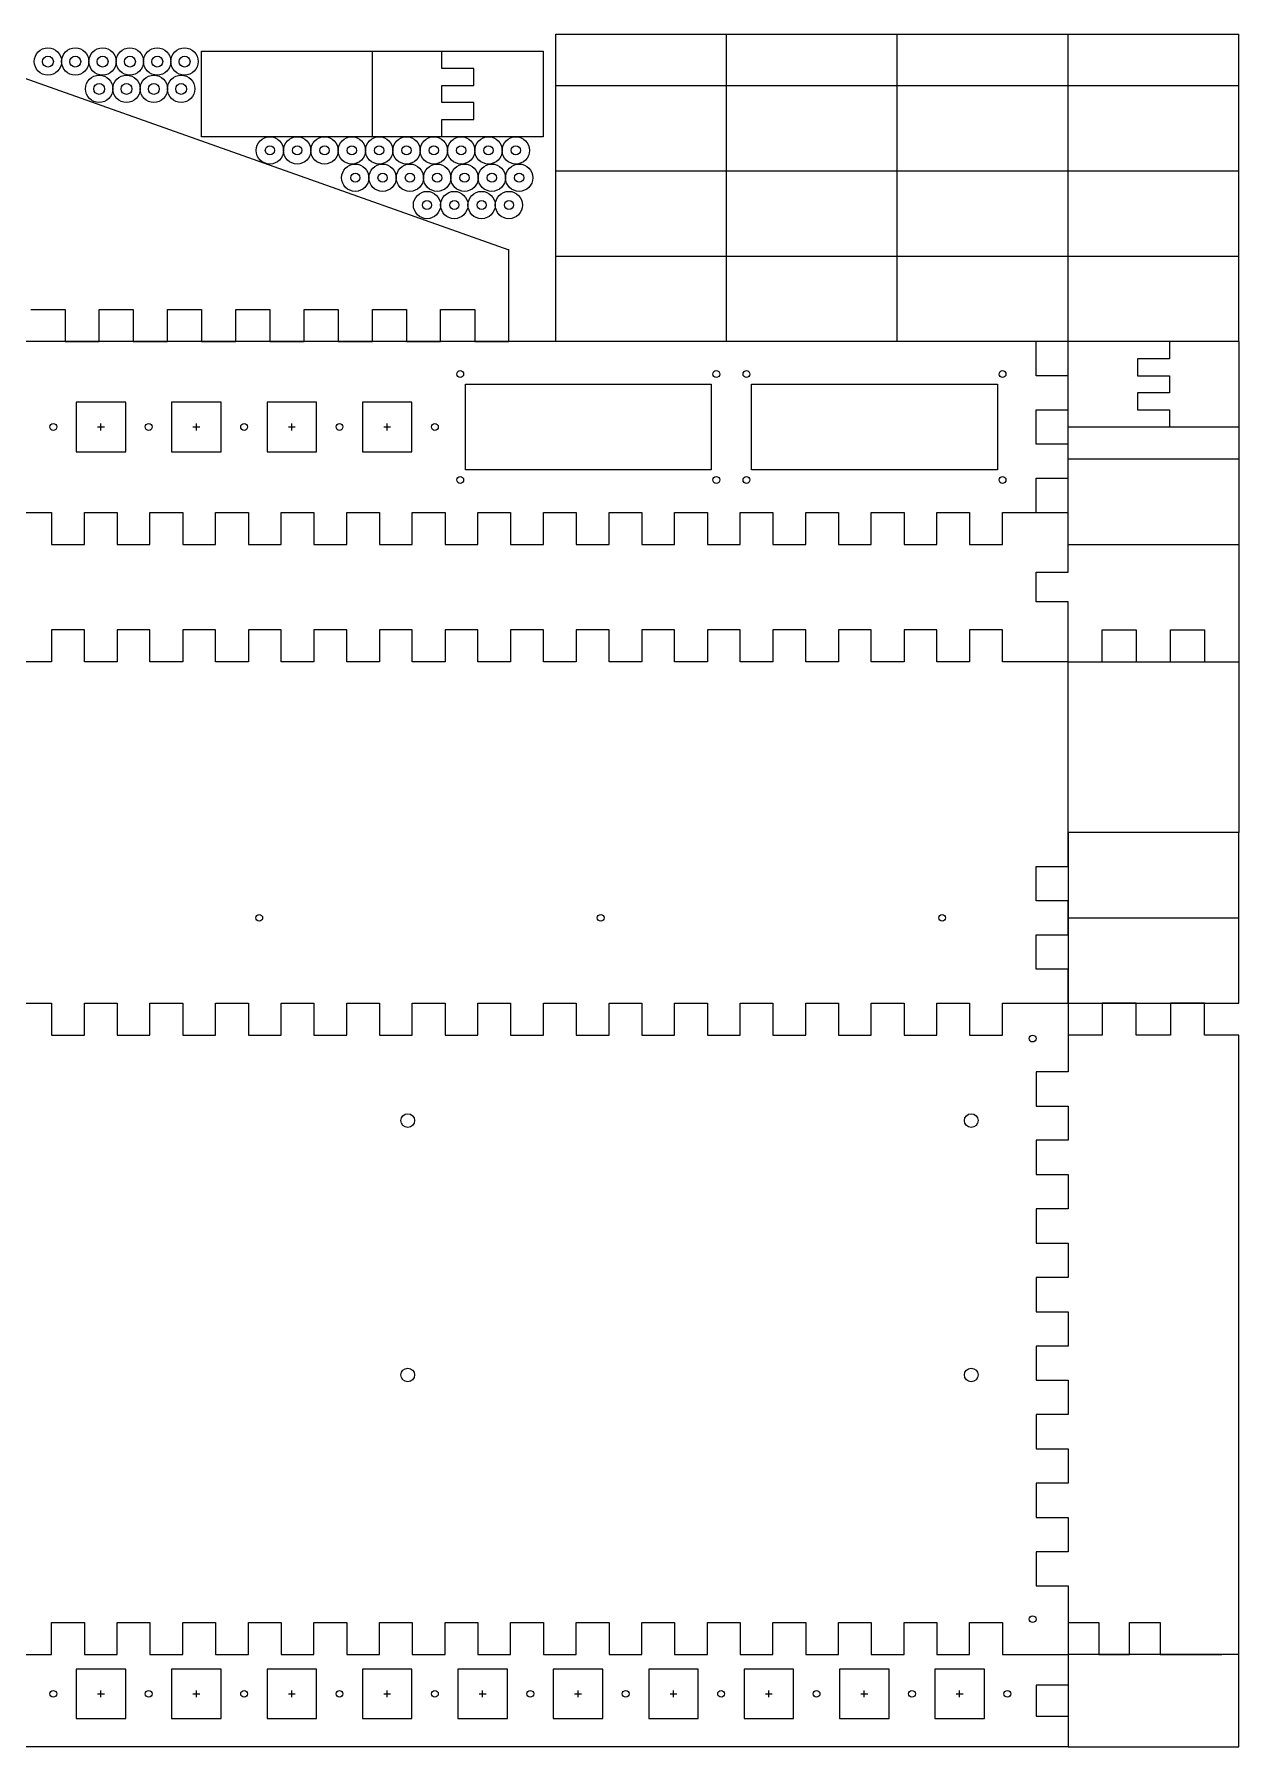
# Model space of a CAD drawing. Header units: metres. Extents: x 0 to 974, y 0 to 501.
# Drawn here: x 621 to 974, y 0 to 501 of the extents above; entities that cross this region are included whole.
import ezdxf

# ---------------------------------------------------------------- set-up
doc = ezdxf.new("R2010")
doc.units = ezdxf.units.M

msp = doc.modelspace()

# ---------------------------------------------------------------- linework, layer by layer
at = {"color": 7}
for p, q in [((773.719971, 411.440002), (773.719971, 501.440002)), ((773.719971, 501.440002), (973.719971, 501.440002)), ((823.719971, 411.440002), (823.719971, 501.440002)), ((873.719971, 411.440002), (873.719971, 501.440002)), ((923.719971, 411.440002), (923.719971, 501.440002)), ((973.719971, 411.440002), (973.719971, 501.440002)), ((593.419861, 497.405975), (759.936829, 438.287537)), ((670, 471.440002), (670, 496.440002)), ((670, 496.440002), (770, 496.440002)), ((720, 471.440002), (720, 496.440002)), ((740.320007, 491.440002), (740.320007, 496.440002)), ((770, 496.440002), (770, 471.440002)), ((749.679993, 491.440002), (740.320007, 491.440002)), ((749.679993, 486.440002), (749.679993, 491.440002)), ((740.320007, 481.440002), (740.320007, 486.440002)), ((740.320007, 486.440002), (749.679993, 486.440002)), ((773.719971, 486.440002), (973.719971, 486.440002)), ((749.679993, 481.440002), (740.320007, 481.440002)), ((749.679993, 476.440002), (749.679993, 481.440002)), ((740.320007, 471.440002), (740.320007, 476.440002)), ((740.320007, 476.440002), (749.679993, 476.440002)), ((770, 471.440002), (670, 471.440002)), ((773.719971, 461.440002), (973.719971, 461.440002)), ((760, 411.440002), (760, 438.540009)), ((773.719971, 436.440002), (973.719971, 436.440002)), ((620, 420.799988), (630, 420.799988)), ((630, 420.799988), (630, 411.440002)), ((640, 411.440002), (640, 420.799988)), ((640, 420.799988), (650, 420.799988)), ((650, 420.799988), (650, 411.440002)), ((660, 411.440002), (660, 420.799988)), ((660, 420.799988), (670, 420.799988)), ((670, 420.799988), (670, 411.440002)), ((680, 411.440002), (680, 420.799988)), ((680, 420.799988), (690, 420.799988)), ((690, 420.799988), (690, 411.440002)), ((700, 411.440002), (700, 420.799988)), ((700, 420.799988), (710, 420.799988)), ((710, 420.799988), (710, 411.440002)), ((720, 411.440002), (720, 420.799988)), ((720, 420.799988), (730, 420.799988)), ((730, 420.799988), (730, 411.440002)), ((740, 411.440002), (740, 420.799988)), ((740, 420.799988), (750, 420.799988)), ((750, 420.799988), (750, 411.440002)), ((973.719971, 411.440002), (0, 411.440002)), ((630, 411.440002), (640, 411.440002)), ((650, 411.440002), (660, 411.440002)), ((670, 411.440002), (680, 411.440002)), ((690, 411.440002), (700, 411.440002)), ((710, 411.440002), (720, 411.440002)), ((730, 411.440002), (740, 411.440002)), ((750, 411.440002), (760, 411.440002)), ((914.359985, 401.440002), (914.359985, 411.440002)), ((923.719971, 361.439972), (923.719971, 411.439972)), ((953.399963, 411.440002), (953.399963, 406.440002)), ((973.719971, 411.439972), (973.719971, 317.719971)), ((953.399963, 406.440002), (944.039978, 406.440002)), ((944.039978, 406.440002), (944.039978, 401.440002)), ((923.719971, 401.440002), (914.359985, 401.440002)), ((923.719971, 391.440002), (923.719971, 401.440002)), ((944.039978, 401.440002), (953.399963, 401.440002)), ((953.399963, 401.440002), (953.399963, 396.440002)), ((747.22998, 373.940002), (747.22998, 398.940002)), ((747.22998, 398.940002), (819.22998, 398.940002)), ((819.22998, 398.940002), (819.22998, 373.940002)), ((831.049927, 373.940002), (831.049927, 398.940002)), ((831.049927, 398.940002), (903.049927, 398.940002)), ((903.049927, 398.940002), (903.049927, 373.940002)), ((953.399963, 396.440002), (944.039978, 396.440002)), ((944.039978, 396.440002), (944.039978, 391.440002)), ((647.779968, 393.690002), (633.279968, 393.690002)), ((633.279968, 393.690002), (633.279968, 379.190002)), ((647.779968, 379.190002), (647.779968, 393.690002)), ((675.719971, 393.690002), (661.219971, 393.690002)), ((661.219971, 393.690002), (661.219971, 379.190002)), ((675.719971, 379.190002), (675.719971, 393.690002)), ((703.659973, 393.690002), (689.159973, 393.690002)), ((689.159973, 393.690002), (689.159973, 379.190002)), ((703.659973, 379.190002), (703.659973, 393.690002)), ((731.599976, 393.690002), (717.099976, 393.690002)), ((717.099976, 393.690002), (717.099976, 379.190002)), ((731.599976, 379.190002), (731.599976, 393.690002)), ((914.359985, 381.440002), (914.359985, 391.440002)), ((914.359985, 391.440002), (923.719971, 391.440002)), ((944.039978, 391.440002), (953.399963, 391.440002)), ((953.399963, 391.440002), (953.399963, 386.440002)), ((639.529968, 386.440002), (641.529968, 386.440002)), ((640.529968, 385.440002), (640.529968, 387.440002)), ((667.469971, 386.440002), (669.469971, 386.440002)), ((668.469971, 385.440002), (668.469971, 387.440002)), ((695.409973, 386.440002), (697.409973, 386.440002)), ((696.409973, 385.440002), (696.409973, 387.440002)), ((723.349976, 386.440002), (725.349976, 386.440002)), ((724.349976, 385.440002), (724.349976, 387.440002)), ((923.719971, 386.440002), (973.719971, 386.440002)), ((923.719971, 381.440002), (914.359985, 381.440002)), ((923.719971, 371.440002), (923.719971, 381.440002)), ((633.279968, 379.190002), (647.779968, 379.190002)), ((661.219971, 379.190002), (675.719971, 379.190002)), ((689.159973, 379.190002), (703.659973, 379.190002)), ((717.099976, 379.190002), (731.599976, 379.190002)), ((923.719971, 377.079987), (973.719971, 377.079987)), ((819.22998, 373.940002), (747.22998, 373.940002)), ((903.049927, 373.940002), (831.049927, 373.940002)), ((914.359985, 361.440002), (914.359985, 371.440002)), ((914.359985, 371.440002), (923.719971, 371.440002)), ((616.477783, 361.440002), (626.079102, 361.440002)), ((626.079102, 361.440002), (626.079102, 352.080017)), ((635.68042, 352.080017), (635.68042, 361.440002)), ((635.68042, 361.440002), (645.281738, 361.440002)), ((645.281738, 361.440002), (645.281738, 352.080017)), ((654.883057, 352.080017), (654.883057, 361.440002)), ((654.883057, 361.440002), (664.484375, 361.440002)), ((664.484375, 361.440002), (664.484375, 352.080017)), ((674.085693, 352.080017), (674.085693, 361.440002)), ((674.085693, 361.440002), (683.687012, 361.440002)), ((683.687012, 361.440002), (683.687012, 352.080017)), ((693.28833, 352.080017), (693.28833, 361.440002)), ((693.28833, 361.440002), (702.889648, 361.440002)), ((702.889648, 361.440002), (702.889648, 352.080017)), ((712.490967, 352.080017), (712.490967, 361.440002)), ((712.490967, 361.440002), (722.092285, 361.440002)), ((722.092285, 361.440002), (722.092285, 352.080017)), ((731.693604, 352.080017), (731.693604, 361.440002)), ((731.693604, 361.440002), (741.294922, 361.440002)), ((741.294922, 361.440002), (741.294922, 352.080017)), ((750.89624, 352.080017), (750.89624, 361.440002)), ((750.89624, 361.440002), (760.497559, 361.440002)), ((760.497559, 361.440002), (760.497559, 352.080017)), ((770.098877, 352.080017), (770.098877, 361.440002)), ((770.098877, 361.440002), (779.700195, 361.440002)), ((779.700195, 361.440002), (779.700195, 352.080017)), ((789.301514, 352.080017), (789.301514, 361.440002)), ((789.301514, 361.440002), (798.902832, 361.440002)), ((798.902832, 361.440002), (798.902832, 352.080017)), ((808.50415, 352.080017), (808.50415, 361.440002)), ((808.50415, 361.440002), (818.105469, 361.440002)), ((818.105469, 361.440002), (818.105469, 352.080017)), ((827.706787, 352.080017), (827.706787, 361.440002)), ((827.706787, 361.440002), (837.308105, 361.440002)), ((837.308105, 361.440002), (837.308105, 352.080017)), ((846.909424, 352.080017), (846.909424, 361.440002)), ((846.909424, 361.440002), (856.510742, 361.440002)), ((856.510742, 361.440002), (856.510742, 352.080017)), ((866.112061, 352.080017), (866.112061, 361.440002)), ((866.112061, 361.440002), (875.713379, 361.440002)), ((875.713379, 361.440002), (875.713379, 352.080017)), ((885.314697, 352.080017), (885.314697, 361.440002)), ((885.314697, 361.440002), (894.916016, 361.440002)), ((894.916016, 361.440002), (894.916016, 352.080017)), ((904.517334, 352.080017), (904.517334, 361.440002)), ((904.517334, 361.440002), (923.719971, 361.440002)), ((923.719971, 343.951935), (923.719971, 361.439911)), ((626.079102, 352.080017), (635.68042, 352.080017)), ((645.281738, 352.080017), (654.883057, 352.080017)), ((664.484375, 352.080017), (674.085693, 352.080017)), ((683.687012, 352.080017), (693.28833, 352.080017)), ((702.889648, 352.080017), (712.490967, 352.080017)), ((722.092285, 352.080017), (731.693604, 352.080017)), ((741.294922, 352.080017), (750.89624, 352.080017)), ((760.497559, 352.080017), (770.098877, 352.080017)), ((779.700195, 352.080017), (789.301514, 352.080017)), ((798.902832, 352.080017), (808.50415, 352.080017)), ((818.105469, 352.080017), (827.706787, 352.080017)), ((837.308105, 352.080017), (846.909424, 352.080017)), ((856.510742, 352.080017), (866.112061, 352.080017)), ((875.713379, 352.080017), (885.314697, 352.080017)), ((894.916016, 352.080017), (904.517334, 352.080017)), ((923.719971, 352.079987), (973.719971, 352.079987)), ((914.359985, 335.207947), (914.359985, 343.951935)), ((914.359985, 343.951935), (923.719971, 343.951935)), ((923.719971, 335.207947), (914.359985, 335.207947)), ((923.719971, 317.719971), (923.719971, 335.207947)), ((635.68042, 327.079987), (626.079102, 327.079987)), ((626.079102, 327.079987), (626.079102, 317.720001)), ((635.68042, 317.720001), (635.68042, 327.079987)), ((654.883057, 327.079987), (645.281738, 327.079987)), ((645.281738, 327.079987), (645.281738, 317.720001)), ((654.883057, 317.720001), (654.883057, 327.079987)), ((674.085693, 327.079987), (664.484375, 327.079987)), ((664.484375, 327.079987), (664.484375, 317.720001)), ((674.085693, 317.720001), (674.085693, 327.079987)), ((693.28833, 327.079987), (683.687012, 327.079987)), ((683.687012, 327.079987), (683.687012, 317.720001)), ((693.28833, 317.720001), (693.28833, 327.079987)), ((712.490967, 327.079987), (702.889648, 327.079987)), ((702.889648, 327.079987), (702.889648, 317.720001)), ((712.490967, 317.720001), (712.490967, 327.079987)), ((731.693604, 327.079987), (722.092285, 327.079987)), ((722.092285, 327.079987), (722.092285, 317.720001)), ((731.693604, 317.720001), (731.693604, 327.079987)), ((750.89624, 327.079987), (741.294922, 327.079987)), ((741.294922, 327.079987), (741.294922, 317.720001)), ((750.89624, 317.720001), (750.89624, 327.079987)), ((770.098877, 327.079987), (760.497559, 327.079987)), ((760.497559, 327.079987), (760.497559, 317.720001)), ((770.098877, 317.720001), (770.098877, 327.079987)), ((789.301514, 327.079987), (779.700195, 327.079987)), ((779.700195, 327.079987), (779.700195, 317.720001)), ((789.301514, 317.720001), (789.301514, 327.079987)), ((808.50415, 327.079987), (798.902832, 327.079987)), ((798.902832, 327.079987), (798.902832, 317.720001)), ((808.50415, 317.720001), (808.50415, 327.079987)), ((827.706787, 327.079987), (818.105469, 327.079987)), ((818.105469, 327.079987), (818.105469, 317.720001)), ((827.706787, 317.720001), (827.706787, 327.079987)), ((846.909424, 327.079987), (837.308105, 327.079987)), ((837.308105, 327.079987), (837.308105, 317.720001)), ((846.909424, 317.720001), (846.909424, 327.079987)), ((866.112061, 327.079987), (856.510742, 327.079987)), ((856.510742, 327.079987), (856.510742, 317.720001)), ((866.112061, 317.720001), (866.112061, 327.079987)), ((885.314697, 327.079987), (875.713379, 327.079987)), ((875.713379, 327.079987), (875.713379, 317.720001)), ((885.314697, 317.720001), (885.314697, 327.079987)), ((904.517334, 327.079987), (894.916016, 327.079987)), ((894.916016, 327.079987), (894.916016, 317.720001)), ((904.517334, 317.720001), (904.517334, 327.079987)), ((933.719971, 317.720001), (933.719971, 327.079987)), ((933.719971, 327.079987), (943.719971, 327.079987)), ((943.719971, 327.079987), (943.719971, 317.720001)), ((953.719971, 317.720001), (953.719971, 327.079987)), ((953.719971, 327.079987), (963.719971, 327.079987)), ((963.719971, 327.079987), (963.719971, 317.720001)), ((626.079102, 317.720001), (616.477783, 317.720001)), ((645.281738, 317.720001), (635.68042, 317.720001)), ((664.484375, 317.720001), (654.883057, 317.720001)), ((683.687012, 317.720001), (674.085693, 317.720001)), ((702.889648, 317.720001), (693.28833, 317.720001)), ((722.092285, 317.720001), (712.490967, 317.720001)), ((741.294922, 317.720001), (731.693604, 317.720001)), ((760.497559, 317.720001), (750.89624, 317.720001)), ((779.700195, 317.720001), (770.098877, 317.720001)), ((798.902832, 317.720001), (789.301514, 317.720001)), ((818.105469, 317.720001), (808.50415, 317.720001)), ((837.308105, 317.720001), (827.706787, 317.720001)), ((856.510742, 317.720001), (846.909424, 317.720001)), ((875.713379, 317.720001), (866.112061, 317.720001)), ((894.916016, 317.720001), (885.314697, 317.720001)), ((923.719971, 317.720001), (904.517334, 317.720001)), ((923.719971, 267.720001), (923.719971, 317.720001)), ((923.719971, 317.720001), (973.719971, 317.720001)), ((923.719971, 317.720001), (933.719971, 317.720001)), ((943.719971, 317.720001), (953.719971, 317.720001)), ((963.719971, 317.720001), (973.719971, 317.720001)), ((973.719971, 317.720001), (973.719971, 267.720001)), ((973.719971, 267.720001), (923.719971, 267.720001)), ((923.719971, 267.720001), (923.719971, 217.720001)), ((923.719971, 257.720001), (923.719971, 267.720001)), ((973.719971, 267.720001), (923.719971, 267.720001)), ((973.719971, 217.720001), (973.719971, 267.720001)), ((914.359985, 247.720001), (914.359985, 257.720001)), ((914.359985, 257.720001), (923.719971, 257.720001)), ((923.719971, 247.720001), (914.359985, 247.720001)), ((923.719971, 237.720001), (923.719971, 247.720001)), ((923.719971, 242.720001), (973.719971, 242.720001)), ((914.359985, 227.720001), (914.359985, 237.720001)), ((914.359985, 237.720001), (923.719971, 237.720001)), ((923.719971, 227.720001), (914.359985, 227.720001)), ((923.719971, 217.720001), (923.719971, 227.720001)), ((616.477783, 217.720001), (626.079102, 217.720001)), ((626.079102, 217.720001), (626.079102, 208.360001)), ((635.68042, 208.360001), (635.68042, 217.720001)), ((635.68042, 217.720001), (645.281738, 217.720001)), ((645.281738, 217.720001), (645.281738, 208.360001)), ((654.883057, 208.360001), (654.883057, 217.720001)), ((654.883057, 217.720001), (664.484375, 217.720001)), ((664.484375, 217.720001), (664.484375, 208.360001)), ((674.085693, 208.360001), (674.085693, 217.720001)), ((674.085693, 217.720001), (683.687012, 217.720001)), ((683.687012, 217.720001), (683.687012, 208.360001)), ((693.28833, 208.360001), (693.28833, 217.720001)), ((693.28833, 217.720001), (702.889648, 217.720001)), ((702.889648, 217.720001), (702.889648, 208.360001)), ((712.490967, 208.360001), (712.490967, 217.720001)), ((712.490967, 217.720001), (722.092285, 217.720001)), ((722.092285, 217.720001), (722.092285, 208.360001)), ((731.693604, 208.360001), (731.693604, 217.720001)), ((731.693604, 217.720001), (741.294922, 217.720001)), ((741.294922, 217.720001), (741.294922, 208.360001)), ((750.89624, 208.360001), (750.89624, 217.720001)), ((750.89624, 217.720001), (760.497559, 217.720001)), ((760.497559, 217.720001), (760.497559, 208.360001)), ((770.098877, 208.360001), (770.098877, 217.720001)), ((770.098877, 217.720001), (779.700195, 217.720001)), ((779.700195, 217.720001), (779.700195, 208.360001)), ((789.301514, 208.360001), (789.301514, 217.720001)), ((789.301514, 217.720001), (798.902832, 217.720001)), ((798.902832, 217.720001), (798.902832, 208.360001)), ((808.50415, 208.360001), (808.50415, 217.720001)), ((808.50415, 217.720001), (818.105469, 217.720001)), ((818.105469, 217.720001), (818.105469, 208.360001)), ((827.706787, 208.360001), (827.706787, 217.720001)), ((827.706787, 217.720001), (837.308105, 217.720001)), ((837.308105, 217.720001), (837.308105, 208.360001)), ((846.909424, 208.360001), (846.909424, 217.720001)), ((846.909424, 217.720001), (856.510742, 217.720001)), ((856.510742, 217.720001), (856.510742, 208.360001)), ((866.112061, 208.360001), (866.112061, 217.720001)), ((866.112061, 217.720001), (875.713379, 217.720001)), ((875.713379, 217.720001), (875.713379, 208.360001)), ((885.314697, 208.360001), (885.314697, 217.720001)), ((885.314697, 217.720001), (894.916016, 217.720001)), ((894.916016, 217.720001), (894.916016, 208.360001)), ((904.517334, 208.360001), (904.517334, 217.720001)), ((904.517334, 217.720001), (923.719971, 217.720001)), ((923.719971, 217.720001), (973.719971, 217.720001)), ((923.719971, 217.720001), (923.719971, 197.644196)), ((943.719971, 217.720001), (933.719971, 217.720001)), ((933.719971, 217.720001), (933.719971, 208.360001)), ((943.719971, 208.360001), (943.719971, 217.720001)), ((963.719971, 217.720001), (953.719971, 217.720001)), ((953.719971, 217.720001), (953.719971, 208.360001)), ((963.719971, 208.360001), (963.719971, 217.720001)), ((626.079102, 208.360001), (635.68042, 208.360001)), ((645.281738, 208.360001), (654.883057, 208.360001)), ((664.484375, 208.360001), (674.085693, 208.360001)), ((683.687012, 208.360001), (693.28833, 208.360001)), ((702.889648, 208.360001), (712.490967, 208.360001)), ((722.092285, 208.360001), (731.693604, 208.360001)), ((741.294922, 208.360001), (750.89624, 208.360001)), ((760.497559, 208.360001), (770.098877, 208.360001)), ((779.700195, 208.360001), (789.301514, 208.360001)), ((798.902832, 208.360001), (808.50415, 208.360001)), ((818.105469, 208.360001), (827.706787, 208.360001)), ((837.308105, 208.360001), (846.909424, 208.360001)), ((856.510742, 208.360001), (866.112061, 208.360001)), ((875.713379, 208.360001), (885.314697, 208.360001)), ((894.916016, 208.360001), (904.517334, 208.360001)), ((933.719971, 208.360001), (923.719971, 208.360001)), ((953.719971, 208.360001), (943.719971, 208.360001)), ((973.719971, 208.360001), (963.719971, 208.360001)), ((973.719971, 172.360001), (973.719971, 208.360001)), ((923.719971, 197.644196), (914.359985, 197.644196)), ((914.359985, 197.644196), (914.359985, 187.606293)), ((914.359985, 187.606293), (923.719971, 187.606293)), ((923.719971, 187.606293), (923.719971, 177.56839)), ((923.719971, 177.56839), (914.359985, 177.56839)), ((914.359985, 177.56839), (914.359985, 167.530487)), ((973.719971, 27), (973.719971, 172.360001)), ((973.719971, 172.360001), (973.719971, 172.360001)), ((914.359985, 167.530487), (923.719971, 167.530487)), ((923.719971, 167.530487), (923.719971, 157.492584)), ((923.719971, 157.492584), (914.359985, 157.492584)), ((914.359985, 157.492584), (914.359985, 147.454681)), ((914.359985, 147.454681), (923.719971, 147.454681)), ((923.719971, 147.454681), (923.719971, 137.416779)), ((923.719971, 137.416779), (914.359985, 137.416779)), ((914.359985, 137.416779), (914.359985, 127.378883)), ((914.359985, 127.378883), (923.719971, 127.378883)), ((923.719971, 127.378883), (923.719971, 117.340988)), ((923.719971, 117.340988), (914.359985, 117.340988)), ((914.359985, 117.340988), (914.359985, 107.303093)), ((914.359985, 107.303093), (923.719971, 107.303093)), ((923.719971, 107.303093), (923.719971, 97.265198)), ((923.719971, 97.265198), (914.359985, 97.265198)), ((914.359985, 97.265198), (914.359985, 87.227303)), ((914.359985, 87.227303), (923.719971, 87.227303)), ((923.719971, 87.227303), (923.719971, 77.189407)), ((923.719971, 77.189407), (914.359985, 77.189407)), ((914.359985, 77.189407), (914.359985, 67.151512)), ((914.359985, 67.151512), (923.719971, 67.151512)), ((923.719971, 67.151512), (923.719971, 57.113617)), ((923.719971, 57.113617), (914.359985, 57.113617)), ((914.359985, 57.113617), (914.359985, 47.075722)), ((914.359985, 47.075722), (923.719971, 47.075722)), ((923.719971, 47.075722), (923.719971, 26.999931)), ((626.079102, 27), (626.079102, 36.360001)), ((626.079102, 36.360001), (635.68042, 36.360001)), ((635.68042, 36.360001), (635.68042, 27)), ((645.281738, 27), (645.281738, 36.360001)), ((645.281738, 36.360001), (654.883057, 36.360001)), ((654.883057, 36.360001), (654.883057, 27)), ((664.484375, 27), (664.484375, 36.360001)), ((664.484375, 36.360001), (674.085693, 36.360001)), ((674.085693, 36.360001), (674.085693, 27)), ((683.687012, 27), (683.687012, 36.360001)), ((683.687012, 36.360001), (693.28833, 36.360001)), ((693.28833, 36.360001), (693.28833, 27)), ((702.889648, 27), (702.889648, 36.360001)), ((702.889648, 36.360001), (712.490967, 36.360001)), ((712.490967, 36.360001), (712.490967, 27)), ((722.092285, 27), (722.092285, 36.360001)), ((722.092285, 36.360001), (731.693604, 36.360001)), ((731.693604, 36.360001), (731.693604, 27)), ((741.294922, 27), (741.294922, 36.360001)), ((741.294922, 36.360001), (750.89624, 36.360001)), ((750.89624, 36.360001), (750.89624, 27)), ((760.497559, 27), (760.497559, 36.360001)), ((760.497559, 36.360001), (770.098877, 36.360001)), ((770.098877, 36.360001), (770.098877, 27)), ((779.700195, 27), (779.700195, 36.360001)), ((779.700195, 36.360001), (789.301514, 36.360001)), ((789.301514, 36.360001), (789.301514, 27)), ((798.902832, 27), (798.902832, 36.360001)), ((798.902832, 36.360001), (808.50415, 36.360001)), ((808.50415, 36.360001), (808.50415, 27)), ((818.105469, 27), (818.105469, 36.360001)), ((818.105469, 36.360001), (827.706787, 36.360001)), ((827.706787, 36.360001), (827.706787, 27)), ((837.308105, 27), (837.308105, 36.360001)), ((837.308105, 36.360001), (846.909424, 36.360001)), ((846.909424, 36.360001), (846.909424, 27)), ((856.510742, 27), (856.510742, 36.360001)), ((856.510742, 36.360001), (866.112061, 36.360001)), ((866.112061, 36.360001), (866.112061, 27)), ((875.713379, 27), (875.713379, 36.360001)), ((875.713379, 36.360001), (885.314697, 36.360001)), ((885.314697, 36.360001), (885.314697, 27)), ((894.916016, 27), (894.916016, 36.360001)), ((894.916016, 36.360001), (904.517334, 36.360001)), ((904.517334, 36.360001), (904.517334, 27)), ((923.719971, 36.360001), (932.719971, 36.360001)), ((932.719971, 36.360001), (932.719971, 27)), ((941.719971, 27), (941.719971, 36.360001)), ((941.719971, 36.360001), (950.719971, 36.360001)), ((950.719971, 36.360001), (950.719971, 27)), ((616.477783, 27), (626.079102, 27)), ((635.68042, 27), (645.281738, 27)), ((654.883057, 27), (664.484375, 27)), ((674.085693, 27), (683.687012, 27)), ((693.28833, 27), (702.889648, 27)), ((712.490967, 27), (722.092285, 27)), ((731.693604, 27), (741.294922, 27)), ((750.89624, 27), (760.497559, 27)), ((770.098877, 27), (779.700195, 27)), ((789.301514, 27), (798.902832, 27)), ((808.50415, 27), (818.105469, 27)), ((827.706787, 27), (837.308105, 27)), ((846.909424, 27), (856.510742, 27)), ((866.112061, 27), (875.713379, 27)), ((885.314697, 27), (894.916016, 27)), ((904.517334, 27), (923.719971, 27)), ((923.719971, 27), (923.719971, 0.000001)), ((973.719971, 27), (923.719971, 27)), ((923.719971, 27), (923.719971, 18)), ((932.719971, 27), (941.719971, 27)), ((950.719971, 27), (968.719971, 27)), ((973.719971, 0.000001), (973.719971, 27)), ((647.779968, 22.75), (633.279968, 22.75)), ((633.279968, 22.75), (633.279968, 8.25)), ((647.779968, 8.25), (647.779968, 22.75)), ((675.719971, 22.75), (661.219971, 22.75)), ((661.219971, 22.75), (661.219971, 8.25)), ((675.719971, 8.25), (675.719971, 22.75)), ((703.659973, 22.75), (689.159973, 22.75)), ((689.159973, 22.75), (689.159973, 8.25)), ((703.659973, 8.25), (703.659973, 22.75)), ((731.599976, 22.75), (717.099976, 22.75)), ((717.099976, 22.75), (717.099976, 8.25)), ((731.599976, 8.25), (731.599976, 22.75)), ((759.539978, 22.75), (745.039978, 22.75)), ((745.039978, 22.75), (745.039978, 8.25)), ((759.539978, 8.25), (759.539978, 22.75)), ((787.47998, 22.75), (772.97998, 22.75)), ((772.97998, 22.75), (772.97998, 8.25)), ((787.47998, 8.25), (787.47998, 22.75)), ((815.419922, 22.75), (800.919922, 22.75)), ((800.919922, 22.75), (800.919922, 8.25)), ((815.419922, 8.25), (815.419922, 22.75)), ((843.359985, 22.75), (828.859985, 22.75)), ((828.859985, 22.75), (828.859985, 8.25)), ((843.359985, 8.25), (843.359985, 22.75)), ((871.299927, 22.75), (856.799927, 22.75)), ((856.799927, 22.75), (856.799927, 8.25)), ((871.299927, 8.25), (871.299927, 22.75)), ((899.23999, 22.75), (884.73999, 22.75)), ((884.73999, 22.75), (884.73999, 8.25)), ((899.23999, 8.25), (899.23999, 22.75)), ((639.529968, 15.5), (641.529968, 15.5)), ((640.529968, 14.5), (640.529968, 16.5)), ((667.469971, 15.5), (669.469971, 15.5)), ((668.469971, 14.5), (668.469971, 16.5)), ((695.409973, 15.5), (697.409973, 15.5)), ((696.409973, 14.5), (696.409973, 16.5)), ((723.349976, 15.5), (725.349976, 15.5)), ((724.349976, 14.5), (724.349976, 16.5)), ((751.289978, 15.5), (753.289978, 15.5)), ((752.289978, 14.5), (752.289978, 16.5)), ((779.22998, 15.5), (781.22998, 15.5)), ((780.22998, 14.5), (780.22998, 16.5)), ((807.169922, 15.5), (809.169922, 15.5)), ((808.169922, 14.5), (808.169922, 16.5)), ((835.109985, 15.5), (837.109985, 15.5)), ((836.109985, 14.5), (836.109985, 16.5)), ((863.049927, 15.5), (865.049927, 15.5)), ((864.049927, 14.5), (864.049927, 16.5)), ((890.98999, 15.5), (892.98999, 15.5)), ((891.98999, 14.5), (891.98999, 16.5)), ((923.719971, 18), (914.359985, 18)), ((914.359985, 18), (914.359985, 9)), ((633.279968, 8.25), (647.779968, 8.25)), ((661.219971, 8.25), (675.719971, 8.25)), ((689.159973, 8.25), (703.659973, 8.25)), ((717.099976, 8.25), (731.599976, 8.25)), ((745.039978, 8.25), (759.539978, 8.25)), ((772.97998, 8.25), (787.47998, 8.25)), ((800.919922, 8.25), (815.419922, 8.25)), ((828.859985, 8.25), (843.359985, 8.25)), ((856.799927, 8.25), (871.299927, 8.25)), ((884.73999, 8.25), (899.23999, 8.25)), ((914.359985, 9), (923.719971, 9)), ((923.719971, 9), (923.719971, 0)), ((923.719971, 0.000001), (50, 0.000001)), ((923.719971, 0.000001), (973.719971, 0.000001))]:
    msp.add_line(p, q, dxfattribs=at)
for centre, radius in [((625, 493.440002), 4), ((633, 493.440002), 4), ((641, 493.440002), 4), ((649, 493.440002), 4), ((657, 493.440002), 4), ((665, 493.440002), 4), ((625, 493.440002), 1.6), ((633, 493.440002), 1.6), ((641, 493.440002), 1.6), ((649, 493.440002), 1.6), ((657, 493.440002), 1.6), ((665, 493.440002), 1.6), ((640, 485.440002), 4), ((640, 485.440002), 1.6), ((648, 485.440002), 4), ((648, 485.440002), 1.6), ((656, 485.440002), 4), ((656, 485.440002), 1.6), ((664, 485.440002), 4), ((664, 485.440002), 1.6), ((690, 467.440002), 4), ((698, 467.440002), 4), ((706, 467.440002), 4), ((714, 467.440002), 4), ((722, 467.440002), 4), ((730, 467.440002), 4), ((738, 467.440002), 4), ((746, 467.440002), 4), ((754, 467.440002), 4), ((762, 467.440002), 4), ((690, 467.440002), 1.35), ((698, 467.440002), 1.35), ((706, 467.440002), 1.35), ((714, 467.440002), 1.35), ((722, 467.440002), 1.35), ((730, 467.440002), 1.35), ((738, 467.440002), 1.35), ((746, 467.440002), 1.35), ((754, 467.440002), 1.35), ((762, 467.440002), 1.35), ((715, 459.440002), 4), ((723, 459.440002), 4), ((731, 459.440002), 4), ((739, 459.440002), 4), ((747, 459.440002), 4), ((755, 459.440002), 4), ((763, 459.440002), 4), ((715, 459.440002), 1.35), ((723, 459.440002), 1.35), ((731, 459.440002), 1.35), ((739, 459.440002), 1.35), ((747, 459.440002), 1.35), ((755, 459.440002), 1.35), ((763, 459.440002), 1.35), ((736, 451.440002), 4), ((736, 451.440002), 1.35), ((744, 451.440002), 4), ((744, 451.440002), 1.35), ((752, 451.440002), 4), ((752, 451.440002), 1.35), ((760, 451.440002), 4), ((760, 451.440002), 1.35), ((745.72998, 401.940002), 1), ((820.72998, 401.940002), 1), ((829.549927, 401.940002), 1), ((904.549927, 401.940002), 1), ((626.559998, 386.440002), 1), ((654.5, 386.440002), 1), ((682.440002, 386.440002), 1), ((710.380005, 386.440002), 1), ((738.319946, 386.440002), 1), ((745.72998, 370.940002), 1), ((820.72998, 370.940002), 1), ((829.549927, 370.940002), 1), ((904.549927, 370.940002), 1), ((686.859985, 242.720001), 1), ((786.859985, 242.720001), 1), ((886.859985, 242.720001), 1), ((913.359985, 207.360001), 1), ((730.359985, 183.360001), 2), ((895.359985, 183.360001), 2), ((730.359985, 108.860001), 2), ((895.359985, 108.860001), 2), ((913.359985, 37.360001), 1), ((626.559998, 15.5), 1), ((654.5, 15.5), 1), ((682.440002, 15.5), 1), ((710.380005, 15.5), 1), ((738.320007, 15.5), 1), ((766.26001, 15.5), 1), ((794.199951, 15.5), 1), ((822.140015, 15.5), 1), ((850.079956, 15.5), 1), ((878.02002, 15.5), 1), ((905.959961, 15.5), 1)]:
    msp.add_circle(centre, radius, dxfattribs=at)

doc.saveas('drawing.dxf')
